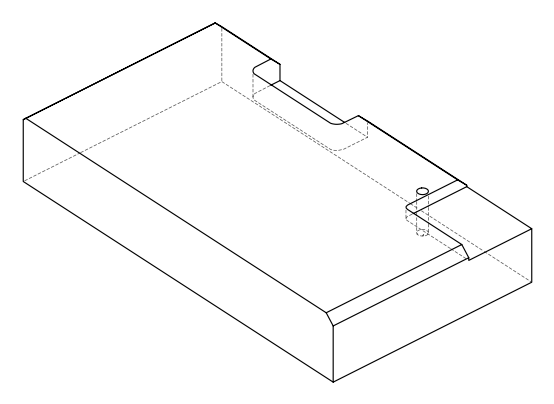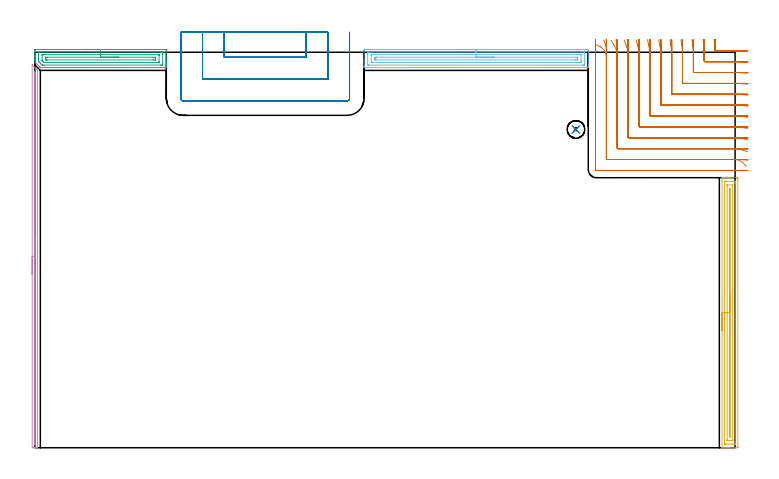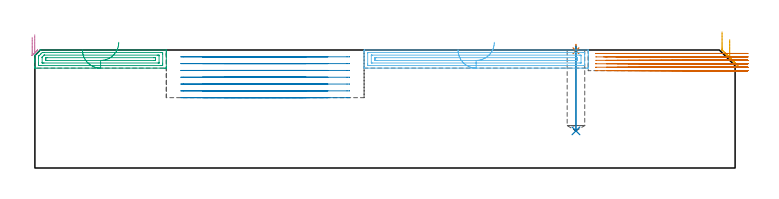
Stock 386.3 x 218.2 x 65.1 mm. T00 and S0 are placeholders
(PLAN: 8 operations, 4 tool changes, 39.1 min)
(1 SPOT_DRILL | STEP1POCKET | NXT0321_9005460120000 | 0.03 min | 1 mm3)
(2 DRILL_BLIND_HOLE_INTO_CENTER | STEP1POCKET | UGT0301_492 | 0.19 min | 3137 mm3)
(3 AREA_MILL | FG_CHAMFER_SURFACE | UGT0205_001 | 2.52 min | 3919 mm3)
(4 AREA_MILL_1 | FG_CHAMFER_SURFACE_1 | UGT0205_001 | 3.49 min | 942 mm3)
(5 AREA_MILL_2 | FG_CHAMFER_SURFACE_2 | UGT0205_001 | 4.93 min | 5839 mm3)
(6 AREA_MILL_3 | FG_CHAMFER_SURFACE_3 | UGT0205_001 | 4.18 min | 6788 mm3)
(7 MILL_CORNER_NOTCH_RECTANGULAR | CORNER_NOTCH_RECTANGULAR | UGT0201_126 | Follow Part, ap 2, ae 75% | 14.51 min | 63353 mm3)
(8 MILL_SLOT | SLOT_PARTIAL_RECTANGULAR | UGT0201_008 | Follow Part, ap 4, ae 75% | 9.22 min | 98280 mm3)
(TOOL NXT0321_9005460120000 | NC Spot Drill, 142deg, 12mm, Carbide, Uncoated | D12 PA142 FL30 Z2)
(TOOL UGT0301_492 | Carbide Drill 9.7 mm | D9.7 PA118 FL87 Z2)
(TOOL UGT0205_001 | Chamfer Mill 20 x 3 x 45 deg. | D20 FL50 Z2)
(TOOL UGT0201_126 | Carbide End Mill 8.0 | D8 FL15 Z4)
(TOOL UGT0201_008 | End Mill 16 mm | D16 FL32 Z4)
(OP 1 SPOT_DRILL)
G17 G21 G94 G90
T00 M6
G54
G17 G0 G90 X298.5 Y175.6 S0 M3
G43 Z75.1 H0
G94 G81 G98 Z64.683 F250. R68.1
G80
M5
M2
(OP 2 DRILL_BLIND_HOLE_INTO_CENTER)
G17 G21 G94 G90
T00 M6
G54
G17 G0 G90 X298.5 Y175.6 S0 M3
G43 Z75.1 H0
G94 G81 G98 Z20.5 F250. R67.1
G80
M5
M2
(OP 3 AREA_MILL)
G17 G21 G94 G90
T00 M6
G54
G17 G0 G90 X26.25 Y219.7 S1061 M3
G43 Z75.1 H0
Z65.1
G94 G1 X26.288 Z64.228 F250.
X26.402 Z63.364
X26.591 Z62.512
X26.853 Z61.68
X27.187 Z60.874
X27.59 Z60.1
X28.059 Z59.364
X28.59 Z58.672
X29.179 Z58.029
X29.822 Z57.44
X30.514 Z56.908
X31.25 Z56.44
X32.024 Z56.037
X32.83 Z55.703
X33.662 Z55.441
X34.514 Z55.252
X35.379 Z55.138
X36.25 Z55.1
X71.351
X71.908 Y219.699 Z55.101
X72.459 Y219.694 Z55.104
X72.493 Y219.691 Z55.106
X72.5 Y219.144 Z55.653
Y212.922 Z61.871
Y212.324 Z62.473
Y212.033 Z62.763
Y211.435 Z63.361
Y211.144 Z63.651
Y210.563 Z64.236
Y210.063 Z64.736
Y209.736 Z65.055
X72.491 Y209.702 Z65.088
X72.354 Y209.7 Z65.1
X3.266
X3.005 Y209.704 Z65.089
X2.897 Y209.803 Z64.996
X0.294 Y212.404 Z62.393
X0.22 Y212.478 Z62.319
X0. Y212.7 Z62.1
Y214.118 Z60.681
Y214.7 Z60.096
Y214.991 Z59.806
Y215.589 Z59.208
Y215.88 Z58.917
Y216.478 Z58.317
Y218.845 Z55.951
X0.002 Y219.144 Z55.652
X0.008 Y219.691 Z55.105
X0.041 Y219.693 Z55.103
X0.592 Y219.7 Z55.1
X36.25
Y218.286 Z56.514
X69.204
X70.097 Y218.284 Z56.516
X70.126 Y218.283 Z56.517
X70.49 Y218.256 Z56.544
X70.497 Y217.885 Z56.915
X70.499 Y217.367 Z57.433
X70.5 Y216.993 Z57.807
X70.499 Y212.033 Z62.767
X70.498 Y211.662 Z63.138
X70.49 Y211.144 Z63.656
X70.153 Y211.117 Z63.683
X70.126 Y211.116 Z63.684
X69.264 Y211.114 Z63.686
X5.079
X4.184 Y211.118 Z63.682
X4.157 Y211.12 Z63.68
X4.017 Y211.144 Z63.656
X3.266 Y211.885 Z62.915
X3.117 Y212.033 Z62.767
X2.375 Y212.775 Z62.025
X2.231 Y212.922 Z61.878
X2.089 Y213.072 Z61.728
X2.01 Y213.158 Z61.642
X2.006 Y213.203 Z61.597
X2.002 Y213.294 Z61.506
X2. Y213.811 Z60.989
Y214.185 Z60.615
Y216.851 Z57.949
X2.001 Y217.367 Z57.433
X2.002 Y217.738 Z57.062
X2.01 Y218.256 Z56.544
X2.347 Y218.283 Z56.517
X2.375 Y218.284 Z56.516
X3.236 Y218.286 Z56.514
X36.25
Y216.872 Z57.928
X67.948 Y216.871 Z57.929
X68.343 Y216.869 Z57.931
X68.473 Y216.867 Z57.933
X68.488 Y216.865 Z57.935
X68.492 Y216.823 Z57.977
X68.497 Y216.739 Z58.061
X68.499 Y216.635 Z58.165
X68.5 Y216.478 Z58.322
X68.499 Y212.922 Z61.878
X68.498 Y212.768 Z62.032
X68.49 Y212.609 Z62.191
X68.481 Y212.535 Z62.265
X68.441 Y212.533 Z62.267
X68.343 Y212.531 Z62.269
X67.846 Y212.529 Z62.271
X67.451 Y212.528 Z62.272
X5.246 Y212.529 Z62.271
X5.148 Y212.53 Z62.27
X5.099 Y212.533 Z62.267
X5.079 Y212.535 Z62.265
X5.049 Y212.557 Z62.243
X4.679 Y212.922 Z61.878
X4.157 Y213.443 Z61.357
X4.069 Y213.536 Z61.264
X4.028 Y213.584 Z61.216
X4.01 Y213.611 Z61.189
X4.007 Y213.654 Z61.146
X4.002 Y213.811 Z60.989
X4. Y213.968 Z60.832
X4.001 Y216.478 Z58.322
X4.002 Y216.633 Z58.167
X4.01 Y216.791 Z58.009
X4.019 Y216.865 Z57.935
X4.059 Y216.867 Z57.933
X4.157 Y216.869 Z57.931
X4.654 Y216.871 Z57.929
X5.049
X36.25 Y216.872 Z57.928
Y215.457 Z59.343
X65.801
X66.447 Y215.452 Z59.348
X66.479 Y215.451 Z59.349
X66.49 Y215.423 Z59.377
X66.494 Y215.329 Z59.471
X66.497 Y215.139 Z59.661
X66.5 Y214.76 Z60.04
Y214.7 Z60.1
X66.499 Y214.285 Z60.515
X66.497 Y214.078 Z60.722
X66.492 Y213.975 Z60.825
X66.49 Y213.953 Z60.847
X66.476 Y213.949 Z60.851
X66.424 Y213.947 Z60.853
X65.668 Y213.943 Z60.857
X65.536
X6.7
X6.376 Y213.944 Z60.856
X6.215 Y213.947 Z60.853
X6.135 Y213.95 Z60.85
X6.105 Y213.956 Z60.844
X6.085 Y213.975 Z60.825
X6.01 Y214.073 Z60.727
X6. Y214.7 Z60.1
X6.001 Y215.115 Z59.685
X6.003 Y215.322 Z59.478
X6.008 Y215.425 Z59.375
X6.01 Y215.447 Z59.353
X6.024 Y215.451 Z59.349
X6.076 Y215.453 Z59.347
X6.832 Y215.457 Z59.343
X6.964
X36.25
X37.122 Z59.381
X37.987 Z59.495
X38.838 Z59.683
X39.67 Z59.946
X40.476 Z60.28
X41.25 Z60.682
X41.986 Z61.151
X42.678 Z61.682
X43.321 Z62.272
X43.911 Z62.915
X44.442 Z63.607
X44.91 Z64.343
X45.313 Z65.116
X45.647 Z65.922
X45.909 Z66.754
X46.098 Z67.606
X46.212 Z68.471
X46.25 Z69.343
G0 Z75.1
M5
M2
(OP 4 AREA_MILL_1)
G17 G21 G94 G90
T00 M6
G54
G17 G0 G90 X-1.5 Y95.6 S1061 M3
G43 Z75.1 H0
Z72.1
G94 G1 Y95.638 Z71.228 F250.
Y95.752 Z70.363
Y95.941 Z69.512
Y96.203 Z68.68
Y96.537 Z67.874
Y96.94 Z67.1
Y97.408 Z66.364
Y97.94 Z65.672
Y98.529 Z65.029
Y99.172 Z64.439
Y99.864 Z63.908
Y100.6 Z63.44
Y101.374 Z63.037
Y102.18 Z62.703
Y103.012 Z62.441
Y103.863 Z62.252
Y104.728 Z62.138
Y105.6 Z62.1
Y211.093
X-1.495 Y211.176 Z62.103
X-1.493 Y211.182 Z62.104
X-1.475 Y211.176 Z62.123
X0.949 Y208.751 Z64.548
X1.491 Y208.21 Z65.087
X1.494 Y208.196 Z65.089
X1.5 Y207.9 Z65.1
Y0.173
X1.497 Y0.01 Z65.088
X1.44 Y0.007 Z65.032
X1.03 Y0. Z64.63
X0.69 Z64.29
X0. Z63.595
X-1.238 Z62.359
X-1.491 Y0.002 Z62.105
X-1.5 Y0.477 Z62.1
Y105.6
X-0.086 Z63.514
X-0.085 Y207.007 Z63.515
Y207.091
X-0.081 Y207.178 Z63.519
X-0.075 Y207.313 Z63.525
X0. Y207.241 Z63.6
X0.056 Y207.182 Z63.656
X0.079 Y207.145 Z63.679
X0.082 Y207.092 Z63.682
X0.084 Y207.007 Z63.684
X0.085 Y206.921 Z63.685
X0.086 Y206.113 Z63.686
Y2.321
X0.085 Y2.235 Z63.685
X0.081 Y2.063 Z63.681
X0.079 Y2.018 Z63.679
X0.073 Y2.009 Z63.673
X0.05 Y2.006 Z63.65
X0. Y2.002 Z63.6
X-0.058 Y2.003 Z63.542
X-0.074 Y2.005 Z63.526
X-0.078 Y2.008 Z63.522
X-0.08 Y2.035 Z63.52
X-0.084 Y2.149 Z63.516
X-0.086 Y2.492 Z63.514
Y105.6
Y106.472 Z63.552
Y107.336 Z63.666
Y108.188 Z63.855
Y109.02 Z64.117
Y109.826 Z64.451
Y110.6 Z64.854
Y111.336 Z65.323
Y112.028 Z65.854
Y112.671 Z66.443
Y113.26 Z67.086
Y113.791 Z67.778
Y114.26 Z68.514
Y114.663 Z69.288
Y114.997 Z70.094
Y115.259 Z70.926
Y115.448 Z71.778
Y115.562 Z72.643
Y115.6 Z73.514
G0 Z75.1
M5
M2
(OP 5 AREA_MILL_2)
G17 G21 G94 G90
T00 M6
G54
G17 G0 G90 X379.1 Y64.5 S1061 M3
G43 Z75.1 H0
G94 G1 Y64.538 Z74.228 F250.
Y64.652 Z73.363
Y64.841 Z72.512
Y65.103 Z71.68
Y65.437 Z70.874
Y65.84 Z70.1
Y66.308 Z69.364
Y66.84 Z68.672
Y67.429 Z68.029
Y68.072 Z67.44
Y68.764 Z66.908
Y69.5 Z66.44
Y70.274 Z66.037
Y71.08 Z65.703
Y71.912 Z65.441
Y72.763 Z65.252
Y73.628 Z65.138
Y74.5 Z65.1
Y148.866
X379.102 Y148.99 Z65.089
X379.219 Y148.998 Z64.974
X379.341 Y149. Z64.857
X380.03 Z64.17
X380.726 Z63.473
X381.256 Z62.94
X381.52 Z62.677
X382.133 Z62.063
X382.398 Z61.799
X383.011 Z61.183
X383.447 Z60.747
X387.093 Z57.103
X387.4 Y148.996 Z56.797
X387.792 Y148.99 Z56.405
X387.796 Y148.822 Z56.402
X387.799 Y148.42 Z56.401
Y0.58
X387.796 Y0.178 Z56.402
X387.792 Y0.01 Z56.405
X387.4 Y0. Z56.797
X383.011 Z61.183
X382.398 Z61.799
X382.133 Z62.063
X381.52 Z62.677
X381.256 Z62.94
X380.726 Z63.473
X379.341 Z64.858
X379.219 Y0.002 Z64.974
X379.102 Y0.01 Z65.089
X379.1 Y0.134 Z65.1
Y74.5
X380.514 Z63.686
X380.515 Y146.827 Z63.685
X380.516 Y146.921 Z63.684
X380.519 Y146.967 Z63.681
X380.52 Y146.983 Z63.68
X380.545 Y146.99 Z63.655
X380.902 Y146.998 Z63.298
X381.256 Y146.999 Z62.944
X381.778 Y147. Z62.422
X385.289 Z58.911
X385.644 Y146.999 Z58.556
X386.17 Y146.996 Z58.03
X386.318 Y146.99 Z57.882
X386.379 Y146.968 Z57.821
X386.383 Y146.78 Z57.817
X386.385 Y146.639 Z57.815
X386.386 Y145.887 Z57.814
X386.385 Y2.173 Z57.815
X386.384 Y2.079 Z57.816
X386.381 Y2.033 Z57.819
X386.38 Y2.017 Z57.82
X386.355 Y2.01 Z57.845
X385.998 Y2.002 Z58.202
X385.644 Y2.001 Z58.556
X385.122 Y2. Z59.078
X381.611 Z62.589
X381.256 Y2.001 Z62.944
X380.73 Y2.004 Z63.47
X380.582 Y2.01 Z63.618
X380.521 Y2.032 Z63.679
X380.517 Y2.22 Z63.683
X380.516 Y2.361 Z63.684
X380.514 Y3.113 Z63.686
Y74.5
X381.928 Z62.272
X381.929 Y144.858 Z62.271
X381.931 Y144.962 Z62.27
X381.933 Y144.986 Z62.267
X381.935 Y144.99 Z62.265
X381.947 Y144.994 Z62.253
X381.994 Y144.999 Z62.206
X384.767 Z59.433
X384.907 Y144.997 Z59.293
X384.946 Y144.994 Z59.254
X384.965 Y144.99 Z59.235
X384.967 Y144.981 Z59.233
X384.97 Y144.927 Z59.23
X384.971 Y144.858 Z59.229
X384.972 Y144.65 Z59.228
X384.971 Y4.142 Z59.229
X384.969 Y4.038 Z59.231
X384.967 Y4.014 Z59.233
X384.965 Y4.01 Z59.235
X384.953 Y4.006 Z59.247
X384.906 Y4.001 Z59.294
X382.133 Z62.067
X381.993 Y4.003 Z62.207
X381.954 Y4.006 Z62.246
X381.935 Y4.01 Z62.265
X381.933 Y4.019 Z62.267
X381.93 Y4.073 Z62.27
X381.929 Y4.142 Z62.271
X381.928 Y4.35 Z62.272
Y74.5
X383.343 Z60.857
X383.344 Y142.849 Z60.856
X383.346 Y142.922 Z60.854
X383.35 Y142.978 Z60.85
X383.353 Y142.991 Z60.847
X383.36 Y142.993 Z60.84
X383.45 Y142.996 Z60.75
X383.54 Y142.993 Z60.66
X383.547 Y142.991 Z60.653
X383.55 Y142.978 Z60.65
X383.554 Y142.922 Z60.646
X383.557 Y142.849 Z60.643
X383.556 Y6.151 Z60.644
X383.554 Y6.078 Z60.646
X383.55 Y6.022 Z60.65
X383.547 Y6.009 Z60.653
X383.54 Y6.007 Z60.66
X383.45 Y6.004 Z60.75
X383.36 Y6.007 Z60.84
X383.353 Y6.009 Z60.847
X383.35 Y6.022 Z60.85
X383.346 Y6.078 Z60.854
X383.343 Y6.151 Z60.857
Y74.5
Y75.372 Z60.895
Y76.236 Z61.009
Y77.088 Z61.198
Y77.92 Z61.46
Y78.726 Z61.794
Y79.5 Z62.197
Y80.236 Z62.666
Y80.928 Z63.197
Y81.571 Z63.786
Y82.16 Z64.429
Y82.691 Z65.122
Y83.16 Z65.857
Y83.563 Z66.631
Y83.897 Z67.437
Y84.159 Z68.269
Y84.348 Z69.121
Y84.462 Z69.986
Y84.5 Z70.857
G0 Z75.1
M5
M2
(OP 6 AREA_MILL_3)
G17 G21 G94 G90
T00 M6
G54
G17 G0 G90 X233.45 Y219.7 S1061 M3
G43 Z75.1 H0
Z65.1
G94 G1 X233.488 Z64.228 F250.
X233.602 Z63.364
X233.791 Z62.512
X234.053 Z61.68
X234.387 Z60.874
X234.79 Z60.1
X235.258 Z59.364
X235.79 Z58.672
X236.379 Z58.029
X237.022 Z57.44
X237.714 Z56.908
X238.45 Z56.44
X239.224 Z56.037
X240.03 Z55.703
X240.862 Z55.441
X241.713 Z55.252
X242.578 Z55.138
X243.45 Z55.1
X304.676
X305.014 Y219.697 Z55.102
X305.29 Y219.692 Z55.106
X305.3 Y219.412 Z55.385
Y212.922 Z61.872
Y211.497 Z63.299
Y211.144 Z63.651
Y210.438 Z64.361
Y210.141 Z64.658
Y209.744 Z65.047
X305.291 Y209.703 Z65.088
X305.123 Y209.7 Z65.1
X181.777
X181.61 Y209.703 Z65.088
X181.606 Y209.742 Z65.049
X181.6 Y210.141 Z64.659
Y210.439 Z64.361
Y211.144 Z63.651
Y212.386 Z62.411
Y213.811 Z60.984
Y219.144 Z55.653
X181.602 Y219.414 Z55.383
X181.61 Y219.692 Z55.106
X181.888 Y219.699 Z55.099
X243.45 Y219.7 Z55.1
Y218.286 Z56.514
X302.858 Y218.285 Z56.515
X302.888 Y218.284 Z56.516
X303.29 Y218.256 Z56.544
X303.299 Y217.847 Z56.953
X303.3 Y212.033 Z62.767
X303.299 Y211.625 Z63.175
X303.29 Y211.144 Z63.656
X302.917 Y211.116 Z63.684
X302.888 Y211.115 Z63.685
X302.025 Y211.114 Z63.686
X184.042 Y211.115 Z63.685
X184.012 Y211.116 Z63.684
X183.61 Y211.144 Z63.656
X183.601 Y211.553 Z63.247
X183.6 Y217.367 Z57.433
X183.601 Y217.775 Z57.025
X183.61 Y218.256 Z56.544
X183.983 Y218.284 Z56.516
X184.012 Y218.285 Z56.515
X184.875 Y218.286 Z56.514
X243.45
Y216.872 Z57.928
X300.704
X301.1 Y216.871 Z57.929
X301.232 Y216.868 Z57.932
X301.276 Y216.865 Z57.935
X301.29 Y216.854 Z57.946
X301.295 Y216.808 Z57.992
X301.299 Y216.676 Z58.124
Y212.922 Z61.878
X301.298 Y212.726 Z62.074
X301.288 Y212.536 Z62.264
X301.1 Y212.532 Z62.268
X300.602 Y212.529 Z62.271
X186.195 Y212.528 Z62.272
X185.8 Y212.529 Z62.271
X185.668 Y212.532 Z62.268
X185.624 Y212.535 Z62.265
X185.61 Y212.546 Z62.254
X185.605 Y212.592 Z62.208
X185.601 Y212.724 Z62.076
Y216.478 Z58.322
X185.602 Y216.674 Z58.126
X185.612 Y216.864 Z57.936
X185.8 Y216.868 Z57.932
X186.298 Y216.871 Z57.929
X243.45 Y216.872 Z57.928
Y215.457 Z59.343
X298.552
X299.211 Y215.452 Z59.348
X299.283 Y215.451 Z59.349
X299.29 Y215.357 Z59.443
X299.295 Y215.142 Z59.658
X299.3 Y214.713 Z60.087
Y214.7 Z60.1
X299.295 Y214.262 Z60.538
X299.29 Y214.043 Z60.757
X299.28 Y213.949 Z60.851
X299.176 Y213.947 Z60.853
X298.419 Y213.943 Z60.857
X298.287
X188.348
X187.689 Y213.948 Z60.852
X187.617 Y213.949 Z60.851
X187.61 Y214.043 Z60.757
X187.605 Y214.258 Z60.542
X187.6 Y214.687 Z60.113
Y214.7 Z60.1
X187.605 Y215.138 Z59.662
X187.61 Y215.357 Z59.443
X187.62 Y215.451 Z59.349
X187.724 Y215.453 Z59.347
X188.481 Y215.457 Z59.343
X188.613
X243.45
X244.322 Z59.381
X245.186 Z59.495
X246.038 Z59.683
X246.87 Z59.946
X247.676 Z60.28
X248.45 Z60.682
X249.186 Z61.151
X249.878 Z61.682
X250.521 Z62.272
X251.11 Z62.915
X251.641 Z63.607
X252.11 Z64.343
X252.513 Z65.116
X252.847 Z65.922
X253.109 Z66.754
X253.298 Z67.606
X253.412 Z68.471
X253.45 Z69.343
G0 Z75.1
M5
M2
(OP 7 MILL_CORNER_NOTCH_RECTANGULAR)
G17 G21 G94 G90
T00 M6
G54
G17 G0 G90 X374.698 Y225.186 S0 M3
G43 Z75.1 H0
Z63.2
G94 G1 X374.989 Y222.2 F250.
G2 X375.203 Y219.374 R66. F500.
G3 X375.598 Y219. R0.4
G1 X386.27
G2 X390.242 Y218.88 R66.
G1 X393.236 Y218.7 F250.
G0 Z75.1
X368.637 Y225.183
Z63.2
G1 X368.958 Y222.2
G2 X369.3 Y215.798 R60. F500.
G1 Y213.396
G3 X369.696 Y213. R0.4
G1 X386.27
G2 X390.3 Y212.864 R60.
G1 X393.293 Y212.663 F250.
G0 Z75.1
X362.564 Y225.179
Z63.2
G1 X362.919 Y222.2
G2 X363.3 Y215.798 R54. F500.
G1 Y207.396
G3 X363.696 Y207. R0.4
G1 X386.27
G2 X390.3 Y206.849 R54.
G1 X393.292 Y206.625 F250.
G0 Z75.1
X356.471 Y225.173
Z63.2
G1 X356.871 Y222.2
G2 X357.3 Y215.798 R48. F500.
G1 Y201.396
G3 X357.696 Y201. R0.4
G1 X386.27
G2 X390.3 Y200.83 R48.
G1 X393.289 Y200.579 F250.
G0 Z75.1
X350.352 Y225.165
Z63.2
G1 X350.809 Y222.2
G2 X351.3 Y215.798 R42. F500.
G1 Y195.396
G3 X351.696 Y195. R0.4
G1 X386.27
G2 X390.3 Y194.806 R42.
G1 X393.286 Y194.518 F250.
G0 Z75.1
X344.193 Y225.152
Z63.2
G1 X344.726 Y222.2
G2 X345.3 Y215.798 R36. F500.
G1 Y189.396
G3 X345.696 Y189. R0.4
G1 X386.27
G2 X390.3 Y188.774 R36.
G1 X393.281 Y188.438 F250.
G0 Z75.1
X337.969 Y225.131
Z63.2
G1 X338.609 Y222.2
G2 X339.3 Y215.798 R30. F500.
G1 Y183.397
G3 X339.697 Y183. R0.4
G1 X386.27
G2 X390.3 Y182.728 R30.
G1 X393.273 Y182.325 F250.
G0 Z75.1
X331.63 Y225.091
Z63.2
G1 X332.43 Y222.2
G2 X333.3 Y215.798 R24. F500.
G1 Y177.397
G3 X333.697 Y177. R0.4
G1 X386.27
G2 X390.3 Y176.659 R24.
G1 X393.257 Y176.155 F250.
G0 Z75.1
X325.056 Y225.004
Z63.2
G1 X326.123 Y222.2
G2 X327.3 Y215.798 R18. F500.
G1 Y171.397
G3 X327.697 Y171. R0.4
G1 X386.27
G2 X390.3 Y170.543 R18.
G1 X393.224 Y169.871 F250.
G0 Z75.1
X317.849 Y224.737
Z63.2
G1 X319.45 Y222.2
G2 X321.3 Y215.798 R12. F500.
G1 Y165.397
G3 X321.697 Y165. R0.4
G1 X386.27
G2 X390.3 Y164.303 R12.
G1 X393.126 Y163.295 F250.
G0 Z75.1
X309.401 Y222.506
Z63.2
G1 X312.064 Y221.124
G2 X315.3 Y215.798 R6. F500.
G1 Y159.397
G3 X315.697 Y159. R0.4
G1 X386.27
G2 X390.3 Y157.445 R6.
G1 X392.522 Y155.43 F250.
G0 Z75.1
X309.3 Y218.798
Z63.2
G1 Y215.798
Y153.397 F500.
G3 X309.697 Y153. R0.4
G1 X386.27
X389.27 F250.
G0 Z75.1
X375.164 Y225.198
Z61.3
G1 X375.263 Y222.2
G2 X375.3 Y220.005 R66. F500.
G1 Y219.395
G3 X375.695 Y219. R0.4
G1 X389.609
G2 X390.22 Y218.997 R66.
G1 X393.22 Y218.969 F250.
G0 Z75.1
X369.15 Y225.198
Z61.3
G1 X369.26 Y222.2
G2 X369.3 Y220.005 R60. F500.
G1 Y213.396
G3 X369.696 Y213. R0.4
G1 X389.609
G2 X390.3 Y212.996 R60.
G1 X393.3 Y212.961 F250.
G0 Z75.1
X363.133 Y225.198
Z61.3
G1 X363.255 Y222.2
G2 X363.3 Y220.005 R54. F500.
G1 Y207.396
G3 X363.696 Y207. R0.4
G1 X389.609
G2 X390.3 Y206.996 R54.
G1 X393.3 Y206.957 F250.
G0 Z75.1
X357.113 Y225.197
Z61.3
G1 X357.25 Y222.2
G2 X357.3 Y220.005 R48. F500.
G1 Y201.396
G3 X357.696 Y201. R0.4
G1 X389.609
G2 X390.3 Y200.995 R48.
G1 X393.3 Y200.952 F250.
G0 Z75.1
X351.086 Y225.196
Z61.3
G1 X351.243 Y222.2
G2 X351.3 Y220.005 R42. F500.
G1 Y195.396
G3 X351.696 Y195. R0.4
G1 X389.609
G2 X390.3 Y194.994 R42.
G1 X393.3 Y194.945 F250.
G0 Z75.1
X345.05 Y225.194
Z61.3
G1 X345.233 Y222.2
G2 X345.3 Y220.005 R36. F500.
G1 Y189.396
G3 X345.696 Y189. R0.4
G1 X389.609
G2 X390.3 Y188.993 R36.
G1 X393.299 Y188.936 F250.
G0 Z75.1
X339. Y225.192
Z61.3
G1 X339.22 Y222.2
G2 X339.3 Y220.005 R30. F500.
G1 Y183.397
G3 X339.697 Y183. R0.4
G1 X389.609
G2 X390.3 Y182.992 R30.
G1 X393.299 Y182.923 F250.
G0 Z75.1
X332.925 Y225.187
Z61.3
G1 X333.199 Y222.2
G2 X333.3 Y220.005 R24. F500.
G1 Y177.397
G3 X333.697 Y177. R0.4
G1 X389.609
G2 X390.3 Y176.99 R24.
G1 X393.299 Y176.904 F250.
G0 Z75.1
X326.8 Y225.178
Z61.3
G1 X327.166 Y222.2
G2 X327.3 Y220.005 R18. F500.
G1 Y171.397
G3 X327.697 Y171. R0.4
G1 X389.609
G2 X390.3 Y170.987 R18.
G1 X393.298 Y170.872 F250.
G0 Z75.1
X320.549 Y225.149
Z61.3
G1 X321.098 Y222.2
G2 X321.3 Y220.005 R12. F500.
G1 Y165.397
G3 X321.697 Y165. R0.4
G1 X389.609
G2 X390.3 Y164.98 R12.
G1 X393.295 Y164.807 F250.
G0 Z75.1
X313.787 Y224.992
Z61.3
G1 X314.884 Y222.2
G2 X315.3 Y220.005 R6. F500.
G1 Y159.397
G3 X315.697 Y159. R0.4
G1 X389.609
G2 X390.3 Y158.96 R6.
G1 X393.28 Y158.615 F250.
G0 Z75.1
X309.3 Y223.005
Z61.3
G1 Y220.005
Y153.397 F500.
G3 X309.697 Y153. R0.4
G1 X389.609
X392.609 F250.
G0 Z75.1
X375.283 Y225.2
Z59.4
G1 X375.299 Y222.2
X375.3 Y221.854 F500.
Y219.395
G3 X375.695 Y219. R0.4
G1 X390.219
X393.219 F250.
G0 Z75.1
X369.282 Y225.2
Z59.4
G1 X369.299 Y222.2
X369.3 Y221.854 F500.
Y213.396
G3 X369.696 Y213. R0.4
G1 X375.695
X390.3
X393.3 F250.
G0 Z75.1
X363.28 Y225.2
Z59.4
G1 X363.299 Y222.2
G2 X363.3 Y221.854 R54. F500.
G1 Y207.396
G3 X363.696 Y207. R0.4
G1 X369.696
X390.3
X393.3 Y206.999 F250.
G0 Z75.1
X357.277 Y225.2
Z59.4
G1 X357.299 Y222.2
G2 X357.3 Y221.854 R48. F500.
G1 Y201.396
G3 X357.696 Y201. R0.4
G1 X363.696
X390.3
X393.3 Y200.999 F250.
G0 Z75.1
X351.274 Y225.2
Z59.4
G1 X351.299 Y222.2
G2 X351.3 Y221.854 R42. F500.
G1 Y195.396
G3 X351.696 Y195. R0.4
G1 X357.696
X390.3
X393.3 Y194.999 F250.
G0 Z75.1
X345.27 Y225.2
Z59.4
G1 X345.298 Y222.2
G2 X345.3 Y221.854 R36. F500.
G1 Y189.396
G3 X345.696 Y189. R0.4
G1 X351.696
X390.3
X393.3 Y188.999 F250.
G0 Z75.1
X339.263 Y225.2
Z59.4
G1 X339.298 Y222.2
G2 X339.3 Y221.854 R30. F500.
G1 Y183.397
G3 X339.697 Y183. R0.4
G1 X345.696
X390.3
X393.3 Y182.999 F250.
G0 Z75.1
X333.254 Y225.2
Z59.4
G1 X333.298 Y222.2
G2 X333.3 Y221.854 R24. F500.
G1 Y177.397
G3 X333.697 Y177. R0.4
G1 X339.697
X390.3
X393.3 Y176.999 F250.
G0 Z75.1
X327.239 Y225.199
Z59.4
G1 X327.297 Y222.2
G2 X327.3 Y221.854 R18. F500.
G1 Y171.397
G3 X327.697 Y171. R0.4
G1 X333.697
X390.3
X393.3 Y170.998 F250.
G0 Z75.1
X321.209 Y225.199
Z59.4
G1 X321.295 Y222.2
G2 X321.3 Y221.854 R12. F500.
G1 Y165.397
G3 X321.697 Y165. R0.4
G1 X327.697
X390.3
X393.3 Y164.998 F250.
G0 Z75.1
X315.117 Y225.195
Z59.4
G1 X315.29 Y222.2
G2 X315.3 Y221.854 R6. F500.
G1 Y159.397
G3 X315.697 Y159. R0.4
G1 X321.697
X390.3
X393.3 Y158.995 F250.
G0 Z75.1
X309.3 Y224.854
Z59.4
G1 Y221.854
Y153.397 F500.
G3 X309.697 Y153. R0.4
G1 X390.291
X393.291 F250.
G0 Z75.1
X375.3 Y225.2
Z57.5
G1 Y222.2
Y219.395 F500.
G3 X375.695 Y219. R0.4
G1 X390.219
X393.219 F250.
G0 Z75.1
X369.3 Y225.2
Z57.5
G1 Y222.2
Y213.396 F500.
G3 X369.696 Y213. R0.4
G1 X390.3
X393.3 F250.
G0 Z75.1
X363.3 Y225.2
Z57.5
G1 Y222.2
Y207.396 F500.
G3 X363.696 Y207. R0.4
G1 X390.3
X393.3 F250.
G0 Z75.1
X357.3 Y225.2
Z57.5
G1 Y222.2
Y201.396 F500.
G3 X357.696 Y201. R0.4
G1 X390.3
X393.3 F250.
G0 Z75.1
X351.3 Y225.2
Z57.5
G1 Y222.2
Y195.396 F500.
G3 X351.696 Y195. R0.4
G1 X390.3
X393.3 F250.
G0 Z75.1
X345.3 Y225.2
Z57.5
G1 Y222.2
Y189.396 F500.
G3 X345.696 Y189. R0.4
G1 X390.3
X393.3 F250.
G0 Z75.1
X339.3 Y225.2
Z57.5
G1 Y222.2
Y183.397 F500.
G3 X339.697 Y183. R0.4
G1 X390.3
X393.3 F250.
G0 Z75.1
X333.3 Y225.2
Z57.5
G1 Y222.2
Y177.397 F500.
G3 X333.697 Y177. R0.4
G1 X390.3
X393.3 F250.
G0 Z75.1
X327.3 Y225.2
Z57.5
G1 Y222.2
Y171.397 F500.
G3 X327.697 Y171. R0.4
G1 X390.3
X393.3 F250.
G0 Z75.1
X321.3 Y225.2
Z57.5
G1 Y222.2
Y165.397 F500.
G3 X321.697 Y165. R0.4
G1 X390.3
X393.3 F250.
G0 Z75.1
X315.3 Y225.2
Z57.5
G1 Y222.2
Y159.397 F500.
G3 X315.697 Y159. R0.4
G1 X390.3
X393.3 F250.
G0 Z75.1
X309.3 Y225.2
Z57.5
G1 Y222.2
Y153.397 F500.
G3 X309.697 Y153. R0.4
G1 X390.3
X393.3 F250.
G0 Z75.1
X375.3 Y225.2
Z55.6
G1 Y222.2
Y219.395 F500.
G3 X375.695 Y219. R0.4
G1 X390.219
X393.219 F250.
G0 Z75.1
X369.3 Y225.2
Z55.6
G1 Y222.2
Y213.396 F500.
G3 X369.696 Y213. R0.4
G1 X390.3
X393.3 F250.
G0 Z75.1
X363.3 Y225.2
Z55.6
G1 Y222.2
Y207.396 F500.
G3 X363.696 Y207. R0.4
G1 X390.3
X393.3 F250.
G0 Z75.1
X357.3 Y225.2
Z55.6
G1 Y222.2
Y201.396 F500.
G3 X357.696 Y201. R0.4
G1 X390.3
X393.3 F250.
G0 Z75.1
X351.3 Y225.2
Z55.6
G1 Y222.2
Y195.396 F500.
G3 X351.696 Y195. R0.4
G1 X390.3
X393.3 F250.
G0 Z75.1
X345.3 Y225.2
Z55.6
G1 Y222.2
Y189.396 F500.
G3 X345.696 Y189. R0.4
G1 X390.3
X393.3 F250.
G0 Z75.1
X339.3 Y225.2
Z55.6
G1 Y222.2
Y183.397 F500.
G3 X339.697 Y183. R0.4
G1 X390.3
X393.3 F250.
G0 Z75.1
X333.3 Y225.2
Z55.6
G1 Y222.2
Y177.397 F500.
G3 X333.697 Y177. R0.4
G1 X390.3
X393.3 F250.
G0 Z75.1
X327.3 Y225.2
Z55.6
G1 Y222.2
Y171.397 F500.
G3 X327.697 Y171. R0.4
G1 X390.3
X393.3 F250.
G0 Z75.1
X321.3 Y225.2
Z55.6
G1 Y222.2
Y165.397 F500.
G3 X321.697 Y165. R0.4
G1 X390.3
X393.3 F250.
G0 Z75.1
X315.3 Y225.2
Z55.6
G1 Y222.2
Y159.397 F500.
G3 X315.697 Y159. R0.4
G1 X390.3
X393.3 F250.
G0 Z75.1
X309.3 Y225.2
Z55.6
G1 Y222.2
Y153.397 F500.
G3 X309.697 Y153. R0.4
G1 X390.3
X393.3 F250.
G0 Z75.1
X375.3 Y225.2
Z53.7
G1 Y222.2
Y219.395 F500.
G3 X375.695 Y219. R0.4
G1 X390.219
X393.219 F250.
G0 Z75.1
X369.3 Y225.2
Z53.7
G1 Y222.2
Y213.396 F500.
G3 X369.696 Y213. R0.4
G1 X390.3
X393.3 F250.
G0 Z75.1
X363.3 Y225.2
Z53.7
G1 Y222.2
Y207.396 F500.
G3 X363.696 Y207. R0.4
G1 X390.3
X393.3 F250.
G0 Z75.1
X357.3 Y225.2
Z53.7
G1 Y222.2
Y201.396 F500.
G3 X357.696 Y201. R0.4
G1 X390.3
X393.3 F250.
G0 Z75.1
X351.3 Y225.2
Z53.7
G1 Y222.2
Y195.396 F500.
G3 X351.696 Y195. R0.4
G1 X390.3
X393.3 F250.
G0 Z75.1
X345.3 Y225.2
Z53.7
G1 Y222.2
Y189.396 F500.
G3 X345.696 Y189. R0.4
G1 X390.3
X393.3 F250.
G0 Z75.1
X339.3 Y225.2
Z53.7
G1 Y222.2
Y183.397 F500.
G3 X339.697 Y183. R0.4
G1 X390.3
X393.3 F250.
G0 Z75.1
X333.3 Y225.2
Z53.7
G1 Y222.2
Y177.397 F500.
G3 X333.697 Y177. R0.4
G1 X390.3
X393.3 F250.
G0 Z75.1
X327.3 Y225.2
Z53.7
G1 Y222.2
Y171.397 F500.
G3 X327.697 Y171. R0.4
G1 X390.3
X393.3 F250.
G0 Z75.1
X321.3 Y225.2
Z53.7
G1 Y222.2
Y165.397 F500.
G3 X321.697 Y165. R0.4
G1 X390.3
X393.3 F250.
G0 Z75.1
X315.3 Y225.2
Z53.7
G1 Y222.2
Y159.397 F500.
G3 X315.697 Y159. R0.4
G1 X390.3
X393.3 F250.
G0 Z75.1
X309.3 Y225.2
Z53.7
G1 Y222.2
Y153.397 F500.
G3 X309.697 Y153. R0.4
G1 X390.3
X393.3 F250.
G0 Z75.1
M5
M2
(OP 8 MILL_SLOT)
G17 G21 G94 G90
T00 M6
G54
G17 G0 G90 X104.5 Y229.2 S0 M3
G43 Z75.1 H0
Z61.343
G94 G1 Y226.2 F250.
Y215.4 F500.
X149.6
Y226.2
Y229.2 F250.
X92.5
Y226.2
Y203.4 F500.
X161.6
Y226.2
Y229.2 F250.
X80.5
Y226.2
Y192.8 F500.
G3 X81.9 Y191.4 R1.4
G1 X172.2
G3 X173.6 Y192.8 R1.4
G1 Y226.2
Y229.2 F250.
G0 X104.5 Z57.586
G1 Y226.2
Y215.4 F500.
X149.6
Y226.2
Y229.2 F250.
X92.5
Y226.2
Y203.4 F500.
X161.6
Y226.2
Y229.2 F250.
X80.5
Y226.2
Y192.8 F500.
G3 X81.9 Y191.4 R1.4
G1 X172.2
G3 X173.6 Y192.8 R1.4
G1 Y226.2
Y229.2 F250.
G0 X104.5 Z53.829
G1 Y226.2
Y215.4 F500.
X149.6
Y226.2
Y229.2 F250.
X92.5
Y226.2
Y203.4 F500.
X161.6
Y226.2
Y229.2 F250.
X80.5
Y226.2
Y192.8 F500.
G3 X81.9 Y191.4 R1.4
G1 X172.2
G3 X173.6 Y192.8 R1.4
G1 Y226.2
Y229.2 F250.
G0 X104.5 Z50.071
G1 Y226.2
Y215.4 F500.
X149.6
Y226.2
Y229.2 F250.
X92.5
Y226.2
Y203.4 F500.
X161.6
Y226.2
Y229.2 F250.
X80.5
Y226.2
Y192.8 F500.
G3 X81.9 Y191.4 R1.4
G1 X172.2
G3 X173.6 Y192.8 R1.4
G1 Y226.2
Y229.2 F250.
G0 X104.5 Z46.314
G1 Y226.2
Y215.4 F500.
X149.6
Y226.2
Y229.2 F250.
X92.5
Y226.2
Y203.4 F500.
X161.6
Y226.2
Y229.2 F250.
X80.5
Y226.2
Y192.8 F500.
G3 X81.9 Y191.4 R1.4
G1 X172.2
G3 X173.6 Y192.8 R1.4
G1 Y226.2
Y229.2 F250.
G0 X104.5 Z42.557
G1 Y226.2
Y215.4 F500.
X149.6
Y226.2
Y229.2 F250.
X92.5
Y226.2
Y203.4 F500.
X161.6
Y226.2
Y229.2 F250.
X80.5
Y226.2
Y192.8 F500.
G3 X81.9 Y191.4 R1.4
G1 X172.2
G3 X173.6 Y192.8 R1.4
G1 Y226.2
Y229.2 F250.
G0 X104.5 Z38.8
G1 Y226.2
Y215.4 F500.
X149.6
Y226.2
Y229.2 F250.
X92.5
Y226.2
Y203.4 F500.
X161.6
Y226.2
Y229.2 F250.
X80.5
Y226.2
Y192.8 F500.
G3 X81.9 Y191.4 R1.4
G1 X172.2
G3 X173.6 Y192.8 R1.4
G1 Y226.2
Y229.2 F250.
G0 Z75.1
M5
M2
